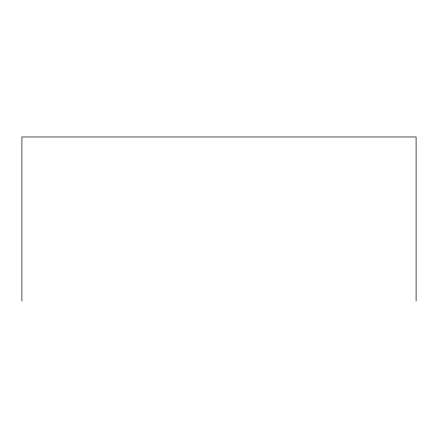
<?xml version="1.0" encoding="UTF-8"?>
<svg xmlns="http://www.w3.org/2000/svg" width="438" height="438" viewBox="0 0 438 438"><rect width="100%" height="100%" fill="white"/><g stroke="black" fill="none" stroke-linecap="round" stroke-linejoin="round"><path stroke-width="0.66" d="M416.1 301.037L416.1 136.963L21.9 136.963L21.9 301.037"/></g></svg>
